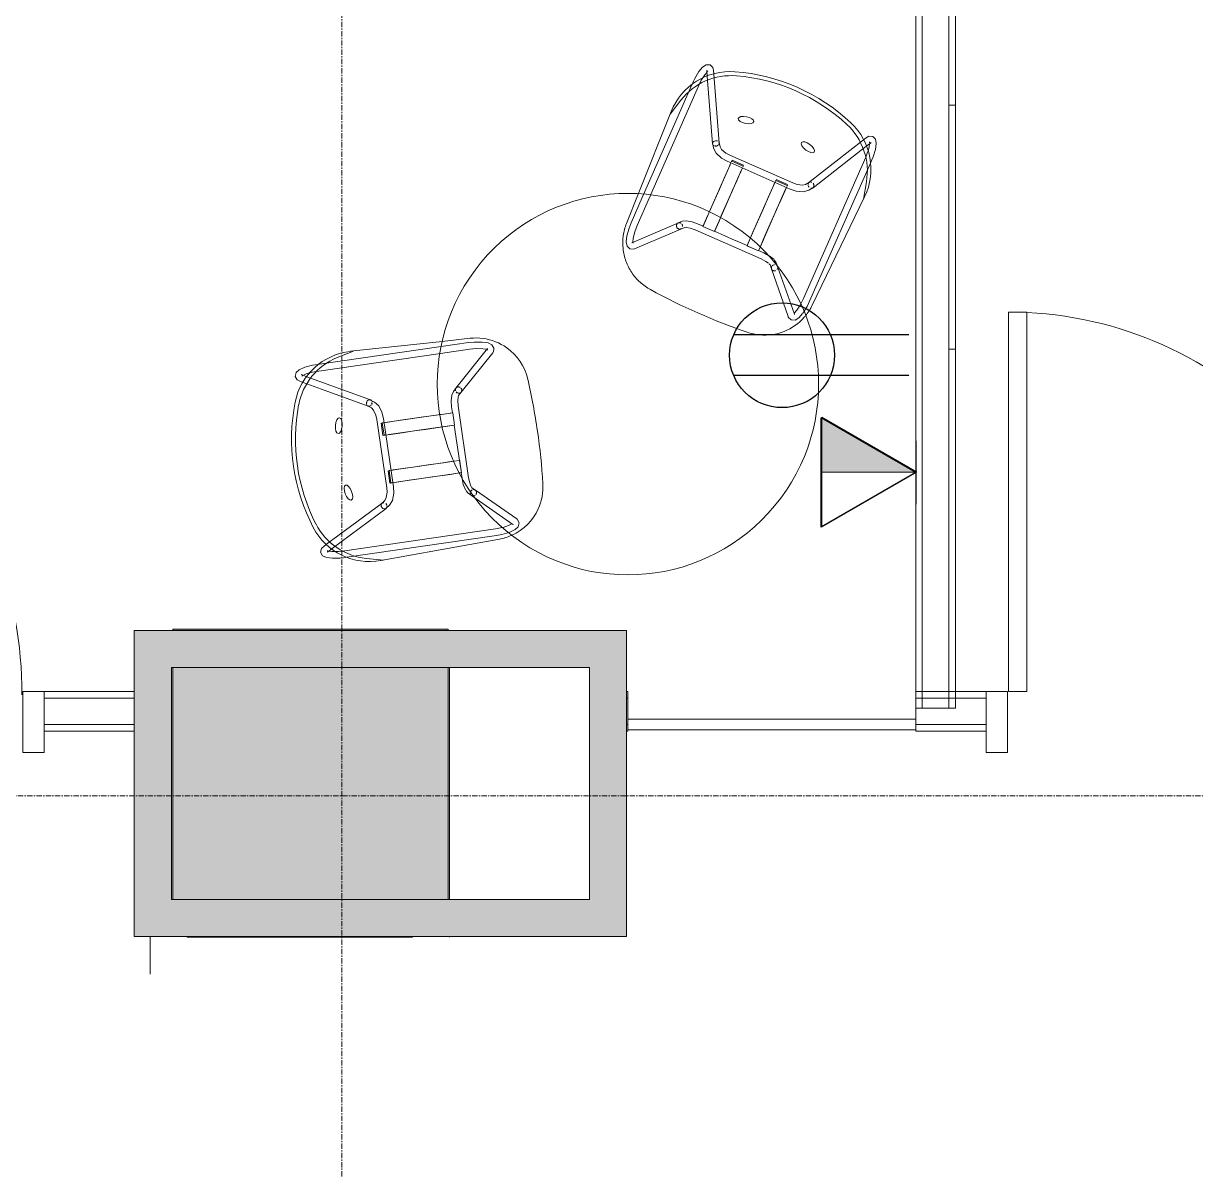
# Model space of a CAD drawing. Header units: inches. Extents: x 29752 to 31446, y 4278 to 5722.
# Drawn here: x 30886.3 to 30996.9, y 5398.4 to 5506.6 of the extents above; entities that cross this region are included whole.
import ezdxf

# ---------------------------------------------------------------- set-up
doc = ezdxf.new("R2010")
doc.units = ezdxf.units.IN
doc.header["$MEASUREMENT"] = 0
doc.linetypes.add('Grid Line 1_2_', pattern=[0.875, 0.5, -0.125, 0.125, -0.125])
for name, color, linetype, lineweight in [('1900 Duke Street_2nd Flr_LINKED_dwg', 8, 'Continuous', 9), ('A-ANNO-NOTE', 131, 'Continuous', 30), ('A-DOOR', 31, 'Continuous', 13), ('A-DOOR-FRAM', 31, 'Continuous', 20), ('A-GLAZ-CURT', 52, 'Continuous', 9), ('A-WALL', 113, 'Continuous', 13), ('A-WALL-PATT', 111, 'Continuous', 13), ('AE-WALLS-TENANT', 7, 'Continuous', 9), ('I-FURN', 30, 'Continuous', 9), ('I-WALL', 2, 'Continuous', 13), ('S-GRID', 1, 'Continuous', 9)]:
    doc.layers.add(name, color=color, linetype=linetype, lineweight=lineweight)
pattern_1 = [(0, (0, 0), (30.72, 7.68), [1.267, -21.773, 1.267, -21.773, -122.88]), (0, (0, 0), (30.72, 7.68), [-46.08, 1.267, -44.813, 1.267, -21.773, -53.76]), (0, (0, 0), (30.72, 7.68), [-115.2, 1.267, -14.093, 1.267, -37.133]), (120, (11.52, 3.84), (-22.0110751, 22.7643004), [1.267, -21.773, 1.267, -21.773, -122.88]), (120, (11.52, 3.84), (-22.0110751, 22.7643004), [-46.08, 1.267, -44.813, 1.267, -21.773, -53.76]), (120, (11.52, 3.84), (-22.0110751, 22.7643004), [-115.2, 1.267, -14.093, 1.267, -37.133]), (240, (15.36, 19.2), (-8.7089249, -30.4443004), [1.267, -21.773, 1.267, -21.773, -122.88]), (240, (15.36, 19.2), (-8.7089249, -30.4443004), [-46.08, 1.267, -44.813, 1.267, -21.773, -53.76]), (240, (15.36, 19.2), (-8.7089249, -30.4443004), [-115.2, 1.267, -14.093, 1.267, -37.133])]

# ---------------------------------------------------------------- blocks, each defined once
blk = doc.blocks.new('1900 Duke Street_2nd Flr_LINKED_dwg-5565117-FIRST FLOOR POWER _ SIGNAL')
at = {"layer": 'AE-WALLS-TENANT'}
for p, q in [((1827.96, 1045.12), (1827.96, 1067)), ((1799.71, 1041.62), (1799.71, 1038.06)), ((1827.96, 1041.56), (1827.96, 1041.62))]:
    blk.add_line(p, q, dxfattribs=at)
at = {"layer": 'AE-WALLS-TENANT', "flags": 128}
blk.add_lwpolyline([(1803.21, 1041.62), (1803.21, 1041.56), (1824.46, 1041.56), (1824.46, 1041.62)], dxfattribs=at)
blk = doc.blocks.new('Single Flush - OTJ_SOLIDFLUSH_ALUM-5854609-FIRST FLOOR POWER _ SIGNAL')
at = {"layer": 'A-DOOR', "lineweight": 20}
for p, q in [((16.15625, -1.875), (17.90625, -1.875)), ((16.15625, -37.6875), (16.15625, -1.875)), ((17.90625, -1.875), (17.90625, -37.6875)), ((17.90625, -37.6875), (16.15625, -37.6875))]:
    blk.add_line(p, q, dxfattribs=at)
at = {"layer": 'A-DOOR', "lineweight": 9}
blk.add_arc((17.90625, -1.875), 35.8125, 179.5, 270, dxfattribs=at)
at = {"layer": 'A-DOOR-FRAM'}
for p, q in [((-20, 3.875), (-20, -1.875)), ((-20, 3.875), (-18, 3.875)), ((-18, 3.875), (-18, -1.875)), ((18.000004, 3.875), (18.000004, -1.875)), ((18.000004, 3.875), (20.000004, 3.875)), ((20.000004, 3.875), (20.000004, -1.875)), ((-20, -1.875), (-18, -1.875)), ((18.000004, -1.875), (20.000004, -1.875))]:
    blk.add_line(p, q, dxfattribs=at)
blk = doc.blocks.new('MEZ-Round_Top-Davis_Furniture-2 - 36x36x29-R-5845483-FIRST FLOOR POWER _ SIGNAL')
at = {"layer": 'I-FURN'}
for start, end in [(90, 270), (270, 90)]:
    blk.add_arc((0, 0), 18, start, end, dxfattribs=at)
blk = doc.blocks.new('HighTower_Eyes_Guest1 - HighTower_Eyes_Guest-V9-FIRST FLOOR POWER _ SIGNAL')
at = {"layer": 'I-FURN'}
for p, q in [((-4.67, 5.67), (-7.92, 9.15)), ((7.92, 9.15), (4.67, 5.67)), ((-9.1, 8.15), (-9.18, 7.55)), ((-9.07, 8.31), (-9.1, 8.15)), ((-8.9, 8.85), (-9.06, 8.35)), ((-8.38, 8.73), (-8.38, 8.72)), ((-8.38, 8.72), (-5.18, 5.3)), ((5.12, 5.24), (8.38, 8.72)), ((8.25, 8.72), (8.28, 8.68)), ((8.32, 8.62), (8.44, 8.27)), ((8.38, 8.73), (8.38, 8.72)), ((8.9, 8.85), (9.07, 8.31)), ((-9.98, -4.11), (-9.58, 7.25)), ((-9.18, 7.55), (-9.2, 7.02)), ((-9.2, 7.02), (-9.2, -7.23)), ((-8.55, 7.58), (-8.57, 7.02)), ((-8.57, -7.57), (-8.57, 7.02)), ((8.57, 7.02), (8.57, 4.13)), ((9.2, 4.43), (9.2, 7.02)), ((9.58, 7.25), (9.68, 4.29)), ((-4.4, 5.38), (-4.67, 5.67)), ((4.67, 5.67), (4.4, 5.38)), ((-5.18, 5.3), (-5.12, 5.24)), ((-5.13, 5.25), (-4.85, 4.95)), ((-4.85, 4.95), (-4.57, 4.77)), ((-4.4, 5.38), (-4.28, 5.32)), ((-4.2, 5.3), (-3.91, 5.24)), ((-3.91, 5.24), (-3.42, 5.2)), ((-3.84, 4.61), (-3.73, 4.6)), ((-3.7, 4.6), (-3.42, 4.58)), ((3.42, 5.2), (-3.42, 5.2)), ((-3.42, 4.58), (-2.86, 4.58)), ((-1.68, 4.61), (-2.86, 4.61)), ((-2.86, 4.61), (-2.86, 4.59)), ((-2.86, 4.6), (-1.68, 4.6)), ((-2.86, 4.58), (-2.86, 4.6)), ((-2.86, 4.23), (-2.86, 4.6)), ((-2.86, 4.59), (-2.86, 4.58)), ((-2.86, 4.58), (-2.86, 4.23)), ((-1.68, 4.59), (-1.68, 4.61)), ((-1.68, 4.6), (-1.68, 4.58)), ((-1.68, 4.6), (-1.68, 3.86)), ((-1.68, 4.58), (-1.68, 4.59)), ((-1.68, 4.58), (-0.48, 4.58)), ((-1.68, 3.86), (-1.68, 4.58)), ((-0.46, 4.58), (1.68, 4.58)), ((1.68, 4.59), (1.68, 4.61)), ((1.68, 4.61), (2.86, 4.61)), ((1.68, 3.53), (1.68, 4.6)), ((1.68, 4.6), (1.68, 4.58)), ((2.86, 4.6), (1.68, 4.6)), ((1.68, 4.58), (1.68, 4.59)), ((1.68, 4.58), (1.68, 3.21)), ((2.86, 4.61), (2.86, 4.59)), ((2.86, 4.58), (2.86, 4.6)), ((2.86, 4.6), (2.86, 3.53)), ((2.86, 4.59), (2.86, 4.58)), ((2.86, 4.58), (3.42, 4.58)), ((2.86, 3.23), (2.86, 4.58)), ((2.86, 4.58), (2.86, 4.58)), ((2.86, 4.58), (2.86, 4.58)), ((3.91, 5.24), (3.42, 5.2)), ((4.24, 5.31), (3.91, 5.24)), ((4.4, 5.38), (4.28, 5.32)), ((4.85, 4.95), (4.52, 4.75)), ((4.85, 4.95), (5.13, 5.25)), ((-2.86, 3.53), (-2.86, 4.23)), ((-2.86, 4.23), (-2.86, 3.07)), ((-2.86, 3.21), (-2.86, 3.53)), ((-1.68, 3.07), (-1.68, 3.86)), ((-1.68, 3.86), (-1.68, 3.53)), ((-1.68, 3.53), (-1.68, 3.37)), ((-1.68, 3.37), (-1.68, 3.21)), ((1.68, 3.37), (1.68, 3.53)), ((1.68, 3.21), (1.68, 3.37)), ((2.86, 3.53), (2.86, 3.23)), ((8.57, 4.1), (8.57, 3.89)), ((8.57, 3.89), (8.57, -7.57)), ((9.2, 4.12), (9.2, 4.41)), ((9.2, -7.19), (9.2, 4.12)), ((9.68, 4.29), (9.98, -4.11)), ((-2.86, -1.43), (-2.86, 3.21)), ((-2.86, 3.07), (-2.86, 1.82)), ((-1.68, 3.21), (-1.68, -1.43)), ((-1.68, 1.82), (-1.68, 3.07)), ((1.68, -1.43), (1.68, 3.2)), ((1.68, 3.2), (1.68, 3.07)), ((1.68, 3.07), (1.68, 2.45)), ((1.68, 2.45), (1.68, 1.82)), ((2.86, 3.13), (2.86, 3.21)), ((2.86, 3.21), (2.86, 3.13)), ((2.86, 3.07), (2.86, 3.13)), ((2.86, 3.13), (2.86, -1.43)), ((2.86, 2.45), (2.86, 3.07)), ((2.86, 1.82), (2.86, 2.45)), ((-2.86, 1.82), (-2.86, 0.75)), ((-1.68, 0.75), (-1.68, 1.82)), ((1.68, 1.82), (1.68, 0.75)), ((2.86, 0.75), (2.86, 1.82)), ((-2.86, 0.75), (-2.86, 0.18)), ((-2.86, 0.18), (-2.86, -0.38)), ((-1.68, -0.38), (-1.68, 0.75)), ((1.68, 0.75), (1.68, 0.18)), ((1.68, 0.18), (1.68, -0.38)), ((2.86, -0.38), (2.86, 0.75)), ((-2.86, -0.38), (-2.86, -1.94)), ((-1.68, -1.43), (-1.68, -0.38)), ((1.68, -0.38), (1.68, -1.43)), ((2.86, -1.43), (2.86, -0.38)), ((-4.51, -2.22), (-3.86, -2)), ((-3.86, -2), (-3.25, -1.94)), ((3.25, -1.94), (-3.25, -1.94)), ((-2.86, -1.76), (-2.86, -1.43)), ((-2.86, -1.96), (-2.86, -1.76)), ((-2.86, -2.04), (-2.86, -2.1)), ((-2.86, -2.1), (-2.86, -2.04)), ((-2.86, -2.17), (-2.86, -2.1)), ((-2.86, -2.12), (-2.86, -2.17)), ((-1.68, -2.12), (-2.86, -2.12)), ((-1.68, -1.43), (-1.68, -1.76)), ((-1.68, -1.95), (-1.68, -1.45)), ((-1.68, -1.76), (-1.68, -1.96)), ((-1.68, -2.04), (-1.68, -2.09)), ((-1.68, -2.09), (-1.68, -2.04)), ((-1.68, -2.1), (-1.68, -2.16)), ((1.68, -1.55), (1.68, -1.43)), ((1.68, -1.45), (1.68, -1.96)), ((1.68, -1.66), (1.68, -1.55)), ((1.68, -1.76), (1.68, -1.66)), ((1.68, -1.96), (1.68, -1.76)), ((1.68, -2.05), (1.68, -2.1)), ((1.68, -2.1), (1.68, -2.05)), ((1.68, -2.12), (1.68, -2.18)), ((1.68, -2.18), (1.68, -2.12)), ((2.86, -2.12), (1.68, -2.12)), ((2.86, -1.43), (2.86, -1.76)), ((2.86, -1.96), (2.86, -1.45)), ((2.86, -1.76), (2.86, -1.96)), ((2.86, -2.04), (2.86, -2.1)), ((2.86, -2.1), (2.86, -2.04)), ((2.86, -2.11), (2.86, -2.18)), ((2.86, -2.18), (2.86, -2.12)), ((3.86, -2), (3.25, -1.94)), ((4.51, -2.22), (3.86, -2)), ((-5.18, -2.92), (-8.18, -8.49)), ((-7.71, -8.96), (-4.63, -3.21)), ((-4.92, -2.56), (-5.16, -2.9)), ((-4.92, -2.56), (-4.51, -2.22)), ((-4.65, -3.26), (-4.41, -2.93)), ((-4.41, -2.93), (-4.17, -2.75)), ((-4.17, -2.75), (-3.68, -2.6)), ((-3.68, -2.6), (-3.25, -2.57)), ((-3.25, -2.57), (3.25, -2.57)), ((-1.68, -2.22), (-2.86, -2.22)), ((2.86, -2.22), (1.68, -2.22)), ((4.41, -2.93), (4.65, -3.26)), ((4.92, -2.56), (4.51, -2.22)), ((4.62, -3.2), (7.71, -8.96)), ((5.16, -2.9), (4.92, -2.56)), ((8.2, -8.54), (5.17, -2.9)), ((-9.97, -3.84), (-9.57, -5.45)), ((9.97, -3.84), (9.57, -5.45)), ((-9.2, -7.23), (-9.2, -7.57)), ((-8.56, -7.96), (-8.57, -7.57)), ((9.2, -7.57), (9.2, -7.23)), ((-8.53, -8.22), (-8.56, -7.96)), ((-8.2, -8.54), (-8.43, -8.96)), ((8.43, -8.96), (8.2, -8.54)), ((-8.47, -9.03), (-8.43, -8.96)), ((-8.33, -8.99), (-8.36, -8.94)), ((-8.3, -9.03), (-8.33, -8.99)), ((-7.88, -9.26), (-7.71, -8.96)), ((7.71, -8.96), (7.88, -9.26)), ((8.33, -8.99), (8.36, -8.94)), ((8.47, -9.03), (8.43, -8.96))]:
    blk.add_line(p, q, dxfattribs=at)
at = {"layer": 'I-FURN', "flags": 128}
for points in [[(-8.32, 9.33), (-8.67, 9.19), (-8.9, 8.85)], [(-8.31, 9.33), (-7.96, 9.19), (-7.92, 9.15)], [(8.31, 9.33), (7.96, 9.19), (7.92, 9.15)], [(8.32, 9.33), (8.67, 9.19), (8.9, 8.85)], [(-8.32, 8.62), (-8.44, 8.27), (-8.54, 7.66), (-8.55, 7.58)], [(8.44, 8.27), (8.54, 7.66), (8.57, 7.02)], [(9.07, 8.31), (9.18, 7.55), (9.2, 7.02)], [(-4.52, 4.75), (-3.98, 4.62), (-3.84, 4.61)], [(4.52, 4.75), (3.98, 4.62), (3.42, 4.58)], [(4.41, -2.93), (4.17, -2.75), (3.68, -2.6), (3.25, -2.57)], [(-8.39, -9.63), (-8.73, -9.49), (-8.95, -9.15), (-9.11, -8.61), (-9.19, -7.87), (-9.2, -7.57)], [(8.39, -9.63), (8.73, -9.49), (8.95, -9.15), (9.11, -8.61), (9.19, -7.87), (9.2, -7.57)], [(8.53, -8.22), (8.56, -7.96), (8.57, -7.57)], [(-8.38, -8.88), (-8.48, -8.56), (-8.53, -8.22)], [(8.38, -8.88), (8.48, -8.56), (8.53, -8.22)], [(-8.39, -9.63), (-8.05, -9.49), (-7.88, -9.26)], [(8.39, -9.63), (8.05, -9.49), (7.88, -9.26)]]:
    blk.add_lwpolyline(points, dxfattribs=at)
at = {"layer": 'I-FURN'}
for centre, radius, start, end in [((0, -48.87), 61.14, 85.3163, 94.6837), ((-4.58, 7.08), 5, 108.5697, 162.2667), ((-4.58, 7.08), 5, 94.6837, 108.5697), ((4.58, 7.08), 5, 71.4303, 85.3163), ((4.58, 7.08), 5, 57.5442, 71.4303), ((4.58, 7.08), 5, 43.6582, 57.5442), ((4.58, 7.08), 5, 29.7721, 43.6582), ((4.58, 7.08), 5, 15.8861, 29.7721), ((-4.58, 7.08), 5, 164.1139, 178), ((-4.58, 7.08), 5, 162.6716, 164.0353), ((4.58, 7.08), 5, 2, 15.8861), ((-3.98, -4.32), 6, 178, 250.5275), ((3.98, -4.32), 6, 289.4725, 2), ((-3.75, -4), 6, 194, 251.1082), ((3.75, -4), 6, 288.8918, 346), ((0, 6.94), 17.57, 251.1082, 288.8918), ((0, 6.94), 17.94, 250.5275, 289.4725), ((0, 6.94), 17.94, 250.5275, 289.4725)]:
    blk.add_arc(centre, radius, start, end, dxfattribs=at)
for centre, major_axis, ratio, start_param, end_param in [((-4.9, 5.46), (0.227, 0.214), 0.915808, 1.155371, 1.562638), ((-4.9, 5.45), (0.228, 0.213), 0.916448, 1.386162, 1.561074), ((-4.9, 5.45), (0.228, 0.213), 0.916448, 1.147282, 1.299274), ((-4.9, 5.46), (0.227, 0.214), 0.915808, 0.596313, 1.035719), ((-4.9, 5.45), (0.228, 0.213), 0.916448, 0.85768, 1.037475), ((-4.9, 5.45), (0.228, 0.213), 0.916448, 0.590929, 0.775676), ((-4.9, 5.45), (0.228, 0.213), 0.916448, 0, 0.252077), ((-4.9, 5.46), (0.227, 0.214), 0.915808, 0, 0.072714), ((-4.9, 5.46), (0.227, 0.214), 0.915808, 6.0941, 6.283185), ((-4.9, 5.45), (0.228, 0.213), 0.916448, 6.273463, 6.283185), ((-4.9, 5.45), (0.228, 0.213), 0.916448, 6.011663, 6.273463), ((-4.9, 5.45), (0.228, 0.213), 0.916448, 5.766308, 5.982538), ((4.9, 5.45), (-0.228, 0.213), 0.916448, 0, 0.271522), ((4.9, 5.46), (-0.227, 0.214), 0.915808, 6.210471, 6.472271), ((4.9, 5.45), (-0.228, 0.213), 0.916448, 6.031109, 6.283185), ((4.9, 5.45), (-0.228, 0.213), 0.916448, 5.769309, 5.979921), ((4.9, 5.46), (-0.227, 0.214), 0.915808, 5.775508, 5.948672), ((4.9, 5.45), (-0.228, 0.213), 0.916448, 5.50751, 5.70291), ((4.9, 5.46), (-0.227, 0.214), 0.915808, 5.511438, 5.686873), ((4.9, 5.45), (-0.228, 0.213), 0.916448, 5.24571, 5.434476), ((4.9, 5.46), (-0.227, 0.214), 0.915808, 4.901474, 5.163274), ((4.9, 5.45), (-0.228, 0.213), 0.916448, 4.722112, 4.904368), ((4.9, 5.46), (-0.227, 0.214), 0.915808, 4.720924, 4.901474), ((4.9, 5.46), (-0.227, 0.214), 0.915808, 4.456985, 4.639675), ((4.9, 5.45), (-0.228, 0.213), 0.916448, 4.460312, 4.640541), ((4.9, 5.46), (-0.227, 0.214), 0.915808, 4.192335, 4.377876), ((4.9, 5.45), (-0.228, 0.213), 0.916448, 4.198513, 4.377029), ((-4.9, 5.46), (0.227, 0.214), 0.915808, 2.167109, 2.356945), ((-4.9, 5.46), (0.227, 0.214), 0.915808, 2.428908, 2.63401), ((-4.9, 5.45), (0.228, 0.213), 0.916448, 2.43874, 2.608271), ((-4.9, 5.46), (0.227, 0.214), 0.915808, 2.690708, 2.897234), ((-4.9, 5.45), (0.228, 0.213), 0.916448, 2.697325, 2.870071), ((-4.9, 5.46), (0.227, 0.214), 0.915808, 2.963189, 3.141593), ((-4.9, 5.45), (0.228, 0.213), 0.916448, 2.947164, 3.13187), ((-4.9, 5.46), (0.227, 0.214), 0.915808, 3.141593, 3.214307), ((-4.9, 5.45), (0.228, 0.213), 0.916448, 3.13187, 3.141593), ((-4.9, 5.45), (0.228, 0.213), 0.916448, 3.141593, 3.33919), ((-4.9, 5.46), (0.227, 0.214), 0.915808, 3.289597, 3.476106), ((-4.9, 5.45), (0.228, 0.213), 0.916448, 3.684418, 3.861128), ((-4.9, 5.45), (0.228, 0.213), 0.916448, 4.471424, 4.913765), ((-4.9, 5.45), (0.228, 0.213), 0.916448, 4.964466, 5.226265), ((-4.9, 5.46), (0.227, 0.214), 0.915808, 5.046902, 5.278321), ((-4.9, 5.45), (0.228, 0.213), 0.916448, 5.524019, 5.708881), ((4.9, 5.45), (-0.228, 0.213), 0.916448, 1.05692, 1.808476), ((4.9, 5.46), (-0.227, 0.214), 0.915808, 1.236283, 1.433525), ((4.9, 5.46), (-0.227, 0.214), 0.915808, 1.498082, 1.759882), ((4.9, 5.45), (-0.228, 0.213), 0.916448, 2.177595, 2.364128), ((4.9, 5.45), (-0.228, 0.213), 0.916448, 2.440623, 2.627717), ((4.9, 5.46), (-0.227, 0.214), 0.915808, 2.54528, 2.707622), ((4.9, 5.46), (-0.227, 0.214), 0.915808, 2.816059, 2.993589), ((4.9, 5.45), (-0.228, 0.213), 0.916448, 2.944098, 3.141593), ((4.9, 5.46), (-0.227, 0.214), 0.915808, 3.068879, 3.141593), ((4.9, 5.45), (-0.228, 0.213), 0.916448, 3.141593, 3.151315), ((4.9, 5.45), (-0.228, 0.213), 0.916448, 3.151315, 3.413115), ((4.9, 5.46), (-0.227, 0.214), 0.915808, 3.141593, 3.330678), ((4.9, 5.46), (-0.227, 0.214), 0.915808, 3.926452, 4.116076), ((4.9, 5.45), (-0.228, 0.213), 0.916448, 3.936713, 4.120187), ((4.9, 5.46), (-0.227, 0.214), 0.915808, 3.654412, 3.854277), ((4.9, 5.45), (-0.228, 0.213), 0.916448, 3.674914, 3.857016), ((-4.9, -3.07), (-0.275, 0.148), 0.846149, 0.042157, 0.565756), ((-4.91, -3.08), (-0.255, 0.181), 0.826969, 0.26926, 0.531059), ((-4.91, -3.08), (-0.255, 0.181), 0.826969, 0.531059, 0.792858), ((-4.9, -3.07), (-0.275, 0.148), 0.846149, 0.565756, 0.827555), ((-4.9, -3.07), (-0.275, 0.148), 0.846149, 6.063543, 6.283185), ((-4.9, -3.07), (-0.275, 0.148), 0.846149, 0, 0.042157), ((-4.9, -3.07), (-0.275, 0.148), 0.846149, 0.827555, 1.089355), ((-4.91, -3.08), (-0.255, 0.181), 0.826969, 6.096142, 6.290646), ((-4.9, -3.07), (-0.275, 0.148), 0.846149, 5.878386, 6.063543), ((-4.9, -3.07), (-0.275, 0.148), 0.846149, 1.089355, 1.351154), ((-4.9, -3.07), (-0.275, 0.148), 0.846149, 1.351154, 1.612953), ((-4.91, -3.08), (-0.255, 0.181), 0.826969, 5.525085, 5.754636), ((-4.91, -3.08), (-0.255, 0.181), 0.826969, 4.719849, 4.91726), ((-4.9, -3.07), (-0.275, 0.148), 0.846149, 4.492747, 4.754546), ((-4.9, -3.07), (-0.275, 0.148), 0.846149, 2.398351, 2.590906), ((-4.9, -3.07), (-0.275, 0.148), 0.846149, 2.660151, 2.896492), ((-4.9, -3.07), (-0.275, 0.148), 0.846149, 4.076075, 4.230947), ((-4.9, -3.07), (-0.275, 0.148), 0.846149, 2.92195, 3.141593), ((-4.91, -3.08), (-0.255, 0.181), 0.826969, 3.149053, 3.382773), ((-4.91, -3.08), (-0.255, 0.181), 0.826969, 3.141593, 3.149053), ((-4.9, -3.07), (-0.275, 0.148), 0.846149, 3.141593, 3.18375), ((-4.91, -3.08), (-0.255, 0.181), 0.826969, 3.737682, 3.917238), ((4.9, -3.05), (0.275, 0.148), 0.846149, 2.575837, 2.796189), ((4.9, -3.05), (0.275, 0.148), 0.846149, 2.92445, 3.099436), ((4.9, -3.05), (0.275, 0.148), 0.846149, 2.052238, 2.314038), ((4.9, -3.05), (0.275, 0.148), 0.846149, 3.099436, 3.141593), ((4.9, -3.05), (0.275, 0.148), 0.846149, 3.141593, 3.361235), ((4.91, -3.08), (0.255, 0.181), 0.826969, 2.900413, 3.134132), ((4.91, -3.08), (0.255, 0.181), 0.826969, 3.134132, 3.141593), ((4.91, -3.08), (0.255, 0.181), 0.826969, 1.825135, 1.996712), ((4.9, -3.05), (0.275, 0.148), 0.846149, 3.426403, 3.623034), ((4.9, -3.05), (0.275, 0.148), 0.846149, 1.287619, 1.78679), ((4.91, -3.08), (0.255, 0.181), 0.826969, 1.301537, 1.534958), ((4.9, -3.05), (0.275, 0.148), 0.846149, 4.146633, 5.45563), ((4.91, -3.08), (0.255, 0.181), 0.826969, 1.039737, 1.201154), ((4.9, -3.05), (0.275, 0.148), 0.846149, 0.743241, 0.922887), ((4.9, -3.05), (0.275, 0.148), 0.846149, 5.979229, 6.717117), ((4.91, -3.08), (0.255, 0.181), 0.826969, 0, 0.254339), ((4.91, -3.08), (0.255, 0.181), 0.826969, 6.275725, 6.283185), ((4.9, -3.05), (0.275, 0.148), 0.846149, 5.45563, 5.71743), ((4.91, -3.08), (0.255, 0.181), 0.826969, 5.752126, 5.944891), ((4.9, -3.05), (0.275, 0.148), 0.846149, 5.71743, 5.979229), ((-4.9, -3.07), (-0.275, 0.148), 0.846149, 2.136552, 2.307557)]:
    blk.add_ellipse(centre, major_axis=major_axis, ratio=ratio, start_param=start_param, end_param=end_param, dxfattribs=at)
for centre, major_axis in [((-3.19, -6.22), (-0.731, 0.169)), ((3.19, -6.22), (0.731, 0.169))]:
    blk.add_ellipse(centre, major_axis=major_axis, ratio=0.429347, dxfattribs=at)
blk = doc.blocks.new('HighTower_Eyes_Guest1 - HighTower_Eyes_Guest-V10-FIRST FLOOR POWER _ SIGNAL')
at = {"layer": 'I-FURN'}
for p, q in [((-8.47, 9.03), (-8.43, 8.96)), ((-8.43, 8.96), (-8.2, 8.54)), ((-8.33, 8.99), (-8.36, 8.94)), ((-7.71, 8.96), (-7.88, 9.26)), ((-4.63, 3.21), (-7.71, 8.96)), ((7.71, 8.96), (6.85, 7.34)), ((7.88, 9.26), (7.71, 8.96)), ((8.2, 8.54), (8.43, 8.96)), ((8.33, 8.99), (8.36, 8.94)), ((8.47, 9.03), (8.43, 8.96)), ((-8.56, 7.96), (-8.57, 7.57)), ((-8.53, 8.22), (-8.56, 7.96)), ((-8.18, 8.49), (-5.18, 2.92)), ((5.17, 2.9), (8.2, 8.54)), ((-9.2, 7.57), (-9.2, 7.23)), ((-9.2, 7.23), (-9.2, -7.02)), ((-8.57, -7.02), (-8.57, 7.57)), ((6.84, 7.33), (4.62, 3.2)), ((8.57, 7.57), (8.57, -4.25)), ((9.2, 7.23), (9.2, 7.57)), ((9.2, -4.43), (9.2, 7.19)), ((-9.97, 3.84), (-9.57, 5.45)), ((9.97, 3.84), (9.57, 5.45)), ((-9.98, 4.11), (-9.58, -7.25)), ((9.67, -4.57), (9.98, 4.11)), ((-5.16, 2.9), (-4.92, 2.56)), ((-4.41, 2.93), (-4.65, 3.26)), ((-4.41, 2.93), (-4.17, 2.75)), ((3.25, 2.57), (-3.25, 2.57)), ((-2.86, 2.22), (-1.68, 2.22)), ((1.68, 2.22), (2.86, 2.22)), ((3.68, 2.6), (3.25, 2.57)), ((4.65, 3.26), (4.41, 2.93)), ((4.92, 2.56), (5.16, 2.9)), ((-3.25, 1.94), (3.25, 1.94)), ((-2.86, 2.1), (-2.86, 2.17)), ((-2.86, 2.17), (-2.86, 2.12)), ((-2.86, 2.12), (-1.68, 2.12)), ((-2.86, 2.04), (-2.86, 2.1)), ((-2.86, 2.1), (-2.86, 2.04)), ((-2.86, 1.76), (-2.86, 2.04)), ((-2.86, 2.03), (-2.86, 1.99)), ((-2.86, 1.95), (-2.86, 0.38)), ((-2.86, 1.43), (-2.86, 1.76)), ((-2.86, -3.21), (-2.86, 1.43)), ((-1.68, 2.16), (-1.68, 2.1)), ((-1.68, 2.04), (-1.68, 2.09)), ((-1.68, 2.09), (-1.68, 2.04)), ((-1.68, 1.99), (-1.68, 1.76)), ((-1.68, 0.38), (-1.68, 1.95)), ((-1.68, 1.76), (-1.68, 1.43)), ((-1.68, 1.43), (-1.68, -3.21)), ((1.68, 2.12), (1.68, 2.18)), ((1.68, 2.18), (1.68, 2.12)), ((1.68, 2.12), (2.86, 2.12)), ((1.68, 2.05), (1.68, 2.1)), ((1.68, 2.1), (1.68, 2.05)), ((1.68, 1.76), (1.68, 2.04)), ((1.68, 1.95), (1.68, 1.55)), ((1.68, 1.66), (1.68, 1.76)), ((1.68, 1.55), (1.68, 1.66)), ((1.68, 1.43), (1.68, 1.55)), ((1.68, 1.51), (1.68, 0.38)), ((1.68, -3.21), (1.68, 1.43)), ((2.86, 2.12), (2.86, 2.18)), ((2.86, 2.18), (2.86, 2.11)), ((2.86, 2.04), (2.86, 2.1)), ((2.86, 2.1), (2.86, 2.04)), ((2.86, 1.99), (2.86, 2.04)), ((2.86, 2.04), (2.86, 1.99)), ((2.86, 0.38), (2.86, 1.96)), ((2.86, 1.96), (2.86, 1.76)), ((2.86, 1.76), (2.86, 1.66)), ((2.86, 1.66), (2.86, 1.55)), ((2.86, 1.55), (2.86, 1.43)), ((2.86, 1.43), (2.86, -3.21)), ((-2.86, 0.38), (-2.86, -0.75)), ((-1.68, -0.18), (-1.68, 0.38)), ((1.68, 0.38), (1.68, -0.75)), ((2.86, -0.75), (2.86, 0.38)), ((-2.86, -0.75), (-2.86, -1.82)), ((-1.68, -0.75), (-1.68, -0.18)), ((-1.68, -1.82), (-1.68, -0.75)), ((1.68, -0.75), (1.68, -1.82)), ((2.86, -1.82), (2.86, -0.75)), ((-2.86, -1.82), (-2.86, -3.07)), ((-1.68, -3.07), (-1.68, -1.82)), ((1.68, -1.82), (1.68, -3.07)), ((2.86, -3.07), (2.86, -1.82)), ((-2.86, -3.07), (-2.86, -4.42)), ((-2.86, -3.37), (-2.86, -3.21)), ((-1.68, -4.04), (-1.68, -3.07)), ((-1.68, -3.21), (-1.68, -3.53)), ((1.68, -3.07), (1.68, -3.46)), ((1.68, -3.46), (1.68, -3.21)), ((2.86, -3.37), (2.86, -3.07)), ((2.86, -3.21), (2.86, -3.37)), ((-2.86, -3.53), (-2.86, -3.37)), ((-2.86, -4.42), (-2.86, -3.53)), ((-1.68, -3.53), (-1.68, -4.04)), ((-1.68, -4.06), (-1.68, -4.6)), ((-1.68, -4.58), (-1.68, -4.06)), ((1.68, -3.46), (1.68, -4.58)), ((1.68, -3.53), (1.68, -3.46)), ((1.68, -4.6), (1.68, -3.53)), ((2.86, -3.41), (2.86, -3.5)), ((2.86, -3.5), (2.86, -3.41)), ((2.86, -3.53), (2.86, -4.6)), ((2.86, -4.58), (2.86, -3.53)), ((8.57, -4.25), (8.57, -7.02)), ((-5.12, -5.24), (-5.49, -5.63)), ((-4.85, -4.95), (-5.13, -5.25)), ((-4.85, -4.95), (-4.57, -4.77)), ((-4.67, -5.67), (-4.4, -5.38)), ((-4.4, -5.38), (-4.28, -5.32)), ((-3.19, -4.58), (-3.42, -4.58)), ((-3.42, -5.2), (3.42, -5.2)), ((-2.86, -4.58), (-3.19, -4.58)), ((-2.86, -4.45), (-2.86, -4.58)), ((-2.86, -4.6), (-2.86, -4.45)), ((-2.86, -4.58), (-2.86, -4.59)), ((-2.86, -4.6), (-2.86, -4.58)), ((-2.86, -4.59), (-2.86, -4.61)), ((-1.68, -4.6), (-2.86, -4.6)), ((-2.86, -4.61), (-1.78, -4.61)), ((-1.75, -4.61), (-1.68, -4.61)), ((1.68, -4.58), (-1.68, -4.58)), ((-1.68, -4.58), (-1.68, -4.58)), ((-1.68, -4.59), (-1.68, -4.58)), ((-1.68, -4.58), (-1.68, -4.6)), ((-1.68, -4.61), (-1.68, -4.59)), ((-1.68, -4.61), (-1.68, -4.59)), ((1.68, -4.59), (1.68, -4.58)), ((1.68, -4.58), (1.68, -4.6)), ((1.68, -4.61), (1.68, -4.59)), ((1.68, -4.6), (2.86, -4.6)), ((2.86, -4.61), (1.68, -4.61)), ((3.42, -4.58), (2.86, -4.58)), ((2.86, -4.58), (2.86, -4.58)), ((2.86, -4.58), (2.86, -4.59)), ((2.86, -4.6), (2.86, -4.58)), ((2.86, -4.58), (2.86, -4.58)), ((2.86, -4.59), (2.86, -4.61)), ((4.4, -5.38), (4.28, -5.32)), ((4.4, -5.38), (4.67, -5.67)), ((5.13, -5.25), (4.85, -4.95)), ((8.38, -8.72), (5.12, -5.24)), ((9.2, -7.02), (9.2, -4.43)), ((9.58, -7.25), (9.67, -4.57)), ((-5.49, -5.63), (-8.38, -8.72)), ((-7.92, -9.15), (-4.67, -5.67)), ((4.67, -5.67), (7.92, -9.15)), ((-8.54, -7.66), (-8.57, -7.02)), ((-8.53, -7.75), (-8.54, -7.66)), ((-8.38, -8.73), (-8.38, -8.72)), ((8.25, -8.72), (8.28, -8.68)), ((8.38, -8.73), (8.38, -8.72))]:
    blk.add_line(p, q, dxfattribs=at)
at = {"layer": 'I-FURN', "flags": 128}
for points in [[(-8.39, 9.63), (-8.73, 9.49), (-8.95, 9.15), (-9.11, 8.61), (-9.19, 7.87), (-9.2, 7.57)], [(-8.38, 8.88), (-8.48, 8.56), (-8.53, 8.22)], [(-8.39, 9.63), (-8.05, 9.49), (-7.88, 9.26)], [(8.39, 9.63), (8.05, 9.49), (7.88, 9.26)], [(8.38, 8.88), (8.48, 8.56), (8.53, 8.22)], [(8.39, 9.63), (8.73, 9.49), (8.95, 9.15), (9.11, 8.61), (9.19, 7.87), (9.2, 7.57)], [(8.53, 8.22), (8.56, 7.96), (8.57, 7.57)], [(-4.92, 2.56), (-4.51, 2.22), (-3.86, 2), (-3.25, 1.94)], [(-4.17, 2.75), (-3.68, 2.6), (-3.25, 2.57)], [(4.92, 2.56), (4.51, 2.22), (3.86, 2), (3.25, 1.94)], [(4.41, 2.93), (4.17, 2.75), (3.68, 2.6)], [(-4.52, -4.75), (-3.98, -4.62), (-3.42, -4.58)], [(-4.24, -5.31), (-3.91, -5.24), (-3.42, -5.2)], [(4.85, -4.95), (4.52, -4.75), (3.98, -4.62), (3.42, -4.58)], [(4.24, -5.31), (3.91, -5.24), (3.42, -5.2)], [(-9.09, -8.22), (-9.18, -7.55), (-9.2, -7.02)], [(8.34, -8.55), (8.44, -8.27), (8.54, -7.66), (8.57, -7.02)], [(8.9, -8.85), (9.07, -8.31), (9.18, -7.55), (9.2, -7.02)], [(-8.32, -9.33), (-8.67, -9.19), (-8.9, -8.85), (-9.07, -8.31), (-9.09, -8.22)], [(-8.32, -8.62), (-8.44, -8.27), (-8.53, -7.75)], [(-8.32, -9.33), (-7.96, -9.19), (-7.92, -9.15)], [(8.31, -9.33), (7.96, -9.19), (7.92, -9.15)], [(8.32, -9.33), (8.67, -9.19), (8.9, -8.85)]]:
    blk.add_lwpolyline(points, dxfattribs=at)
at = {"layer": 'I-FURN'}
for centre, radius, start, end in [((-3.98, 4.32), 6, 109.4725, 182), ((0, -6.94), 17.94, 70.5275, 109.4725), ((0, -6.94), 17.94, 70.5275, 109.4725), ((0, -6.94), 17.57, 71.1082, 108.8918), ((3.98, 4.32), 6, 358, 70.5275), ((-3.75, 4), 6, 108.8918, 166), ((3.75, 4), 6, 14, 71.1082), ((-4.58, -7.08), 5, 182, 195.8861), ((4.58, -7.08), 5, 344.1139, 358), ((-4.58, -7.08), 5, 196.2093, 237.5442), ((4.58, -7.08), 5, 316.3418, 344.1139), ((4.58, -7.08), 5, 274.6837, 316.3418), ((-4.58, -7.08), 5, 237.5442, 265.3163), ((0, 48.87), 61.14, 265.3163, 270), ((0, 48.87), 61.14, 270, 274.6837)]:
    blk.add_arc(centre, radius, start, end, dxfattribs=at)
for centre, major_axis in [((-3.19, 6.22), (0.731, 0.169)), ((3.19, 6.22), (-0.731, 0.169))]:
    blk.add_ellipse(centre, major_axis=major_axis, ratio=0.429347, dxfattribs=at)
for centre, major_axis, ratio, start_param, end_param in [((-4.9, 3.07), (0.275, 0.148), 0.846149, 1.26684, 1.528639), ((-4.9, 3.07), (0.275, 0.148), 0.846149, 1.005041, 1.26684), ((-4.9, 3.07), (0.275, 0.148), 0.846149, 0.847322, 1.005041), ((-4.9, 3.07), (0.275, 0.148), 0.846149, 0.56645, 0.743241), ((4.9, 3.05), (-0.275, 0.148), 0.846149, 5.278145, 5.44603), ((4.9, 3.05), (-0.275, 0.148), 0.846149, 5.016345, 5.172895), ((-4.9, 3.07), (0.275, 0.148), 0.846149, 2.052238, 2.837636), ((-4.91, 3.08), (0.255, 0.181), 0.826969, 2.348734, 2.610534), ((-4.91, 3.08), (0.255, 0.181), 0.826969, 2.610534, 2.872333), ((-4.9, 3.07), (0.275, 0.148), 0.846149, 2.837636, 3.361235), ((-4.91, 3.08), (0.255, 0.181), 0.826969, 3.134132, 3.141593), ((-4.9, 3.07), (0.275, 0.148), 0.846149, 1.528639, 2.052238), ((-4.91, 3.08), (0.255, 0.181), 0.826969, 3.670142, 3.899693), ((-4.91, 3.08), (0.255, 0.181), 0.826969, 4.18133, 4.342747), ((-4.91, 3.08), (0.255, 0.181), 0.826969, 4.507518, 4.704929), ((-4.9, 3.07), (0.275, 0.148), 0.846149, 4.670232, 4.932031), ((-4.9, 3.07), (0.275, 0.148), 0.846149, 0.245101, 0.481442), ((-4.9, 3.07), (0.275, 0.148), 0.846149, 6.241028, 6.502828), ((-4.91, 3.08), (0.255, 0.181), 0.826969, 6.042005, 6.283185), ((-4.91, 3.08), (0.255, 0.181), 0.826969, 5.50754, 5.687096), ((4.9, 3.05), (-0.275, 0.148), 0.846149, 0.345403, 0.565756), ((4.9, 3.05), (-0.275, 0.148), 0.846149, 6.063543, 6.500328), ((4.91, 3.08), (-0.255, 0.181), 0.826969, 0, 0.24118), ((4.9, 3.05), (-0.275, 0.148), 0.846149, 0.827555, 1.089355), ((4.9, 3.05), (-0.275, 0.148), 0.846149, 1.354803, 1.612953), ((4.91, 3.08), (-0.255, 0.181), 0.826969, 1.606635, 1.840056), ((4.9, 3.05), (-0.275, 0.148), 0.846149, 1.612953, 1.853974), ((4.91, 3.08), (-0.255, 0.181), 0.826969, 1.940439, 2.101855), ((4.9, 3.05), (-0.275, 0.148), 0.846149, 4.754546, 5.016345), ((4.9, 3.05), (-0.275, 0.148), 0.846149, 2.218705, 2.398351), ((4.9, 3.05), (-0.275, 0.148), 0.846149, 3.18375, 4.754546), ((4.91, 3.08), (-0.255, 0.181), 0.826969, 2.887254, 3.141593), ((4.9, 3.05), (-0.275, 0.148), 0.846149, 2.92195, 3.141593), ((4.91, 3.08), (-0.255, 0.181), 0.826969, 3.141593, 3.149053), ((4.9, 3.05), (-0.275, 0.148), 0.846149, 3.141593, 3.18375), ((4.91, 3.08), (-0.255, 0.181), 0.826969, 3.769872, 3.934451), ((4.91, 3.08), (-0.255, 0.181), 0.826969, 3.479073, 3.672652), ((-4.9, -5.46), (-0.227, 0.214), 0.915808, 0.508815, 0.712684), ((-4.9, -5.45), (-0.228, 0.213), 0.916448, 0.533321, 0.702853), ((-4.9, -5.46), (-0.227, 0.214), 0.915808, 0.784447, 0.974484), ((-4.9, -5.46), (-0.227, 0.214), 0.915808, 0.243275, 0.450885), ((-4.9, -5.45), (-0.228, 0.213), 0.916448, 0.796531, 0.965985), ((-4.9, -5.45), (-0.228, 0.213), 0.916448, 0.009723, 0.271522), ((-4.9, -5.46), (-0.227, 0.214), 0.915808, 6.210471, 6.472271), ((-4.9, -5.45), (-0.228, 0.213), 0.916448, 0, 0.009723), ((-4.9, -5.45), (-0.228, 0.213), 0.916448, 5.56365, 5.74036), ((-4.9, -5.45), (-0.228, 0.213), 0.916448, 5.320724, 5.50751), ((-4.9, -5.45), (-0.228, 0.213), 0.916448, 4.198513, 4.953354), ((-4.9, -5.46), (-0.227, 0.214), 0.915808, 4.166021, 4.639675), ((-4.9, -5.45), (-0.228, 0.213), 0.916448, 3.715896, 3.900759), ((4.9, -5.45), (0.228, 0.213), 0.916448, 2.157878, 2.30374), ((4.9, -5.45), (0.228, 0.213), 0.916448, 2.346472, 2.491979), ((4.9, -5.46), (0.227, 0.214), 0.915808, 2.428908, 2.462791), ((4.9, -5.45), (0.228, 0.213), 0.916448, 2.491979, 2.608271), ((4.9, -5.45), (0.228, 0.213), 0.916448, 1.333117, 2.084672), ((4.9, -5.46), (0.227, 0.214), 0.915808, 1.708067, 1.90531), ((4.9, -5.46), (0.227, 0.214), 0.915808, 1.381711, 1.64351), ((4.9, -5.45), (0.228, 0.213), 0.916448, 0.777465, 0.963998), ((4.9, -5.45), (0.228, 0.213), 0.916448, 0.513876, 0.700969), ((4.9, -5.46), (0.227, 0.214), 0.915808, 0.433971, 0.596313), ((4.9, -5.46), (0.227, 0.214), 0.915808, 0.148004, 0.325533), ((4.9, -5.45), (0.228, 0.213), 0.916448, 0, 0.197494), ((4.9, -5.46), (0.227, 0.214), 0.915808, 0, 0.072714), ((4.9, -5.45), (0.228, 0.213), 0.916448, 4.784237, 5.226265), ((4.9, -5.45), (0.228, 0.213), 0.916448, 6.273463, 6.283185), ((4.9, -5.45), (0.228, 0.213), 0.916448, 6.011663, 6.273463), ((4.9, -5.46), (0.227, 0.214), 0.915808, 6.0941, 6.283185), ((4.9, -5.46), (0.227, 0.214), 0.915808, 5.832301, 6.039222), ((4.9, -5.46), (0.227, 0.214), 0.915808, 5.570501, 5.771294), ((4.9, -5.45), (0.228, 0.213), 0.916448, 5.574685, 5.749864), ((4.9, -5.45), (0.228, 0.213), 0.916448, 5.311152, 5.488065), ((4.9, -5.46), (0.227, 0.214), 0.915808, 5.308702, 5.498538), ((-4.9, -5.46), (-0.227, 0.214), 0.915808, 1.050468, 1.236283), ((-4.9, -5.45), (-0.228, 0.213), 0.916448, 1.580519, 1.75543), ((-4.9, -5.46), (-0.227, 0.214), 0.915808, 1.578955, 1.759882), ((-4.9, -5.46), (-0.227, 0.214), 0.915808, 1.842905, 2.021681), ((-4.9, -5.45), (-0.228, 0.213), 0.916448, 1.842318, 2.019215), ((-4.9, -5.45), (-0.228, 0.213), 0.916448, 2.104118, 2.283912), ((-4.9, -5.46), (-0.227, 0.214), 0.915808, 2.105874, 2.283481), ((-4.9, -5.46), (-0.227, 0.214), 0.915808, 2.369337, 2.54528), ((-4.9, -5.45), (-0.228, 0.213), 0.916448, 2.365917, 2.550664), ((-4.9, -5.46), (-0.227, 0.214), 0.915808, 2.633342, 2.807079), ((-4.9, -5.45), (-0.228, 0.213), 0.916448, 2.627717, 2.823607), ((-4.9, -5.45), (-0.228, 0.213), 0.916448, 2.889516, 3.413115), ((-4.9, -5.46), (-0.227, 0.214), 0.915808, 3.068879, 3.330678), ((-4.9, -5.45), (-0.228, 0.213), 0.916448, 3.44224, 3.65847), ((4.9, -5.45), (0.228, 0.213), 0.916448, 2.870071, 3.393669), ((4.9, -5.46), (0.227, 0.214), 0.915808, 2.952507, 3.214307), ((4.9, -5.45), (0.228, 0.213), 0.916448, 3.444857, 3.655469), ((4.9, -5.46), (0.227, 0.214), 0.915808, 3.476106, 3.64927), ((4.9, -5.45), (0.228, 0.213), 0.916448, 3.721868, 3.917268), ((4.9, -5.46), (0.227, 0.214), 0.915808, 3.737905, 3.91334), ((4.9, -5.45), (0.228, 0.213), 0.916448, 3.990302, 4.179068), ((4.9, -5.46), (0.227, 0.214), 0.915808, 3.999705, 4.523304), ((4.9, -5.45), (0.228, 0.213), 0.916448, 4.255966, 4.440867), ((4.9, -5.46), (0.227, 0.214), 0.915808, 4.785103, 4.967793), ((4.9, -5.46), (0.227, 0.214), 0.915808, 5.077333, 5.232443), ((4.9, -5.46), (0.227, 0.214), 0.915808, 5.046902, 5.077333)]:
    blk.add_ellipse(centre, major_axis=major_axis, ratio=ratio, start_param=start_param, end_param=end_param, dxfattribs=at)
blk = doc.blocks.new('System Panel - Glazed-6073234-FIRST FLOOR POWER _ SIGNAL')
at = {"layer": 'A-GLAZ-CURT', "lineweight": 13}
for p, q in [((13.59, -0.75), (-13.59, -0.75)), ((-13.59, -0.75), (-13.59, -1.75)), ((13.59, -1.75), (13.59, -0.75)), ((-13.59, -1.75), (13.59, -1.75))]:
    blk.add_line(p, q, dxfattribs=at)

msp = doc.modelspace()

# ---------------------------------------------------------------- hatches: boundary and pattern name
at = {"layer": 'A-ANNO-NOTE', "lineweight": 9}
msp.add_hatch(color=256, dxfattribs=at).paths.add_polyline_path([(30970.59, 5464.27), (30961.65, 5469.42), (30961.65, 5464.27), (30966.52, 5464.27)], flags=0)
at = {"layer": 'A-WALL'}
h = msp.add_hatch(color=250, dxfattribs=at)
h.paths.add_polyline_path([(30924.38, 5423.94), (30926.38, 5423.94), (30926.38, 5445.81), (30900.38, 5445.81), (30900.38, 5423.94), (30914.42, 5423.94)], flags=0)
h.paths.add_polyline_path([(30900.38, 5449.31), (30926.38, 5449.31), (30926.38, 5449.44), (30900.38, 5449.44)], flags=0)
at = {"layer": 'A-WALL-PATT', "lineweight": 9}
h = msp.add_hatch(dxfattribs=at)
h.set_pattern_fill('FP_1', color=256, style=0, pattern_type=2)
h.set_pattern_definition(pattern_1)
h.paths.add_polyline_path([(30970.52, 5441.98), (30971.14, 5441.98), (30971.14, 5575.94), (30970.52, 5575.94), (30970.52, 5452.87)], flags=0)
h.paths.add_polyline_path([(30971.14, 5611.94), (30971.14, 5631.69), (30970.52, 5631.69), (30970.52, 5611.94), (30970.87, 5611.94)], flags=0)
h = msp.add_hatch(dxfattribs=at)
h.set_pattern_fill('FP_1', color=256, style=0, pattern_type=2)
h.set_pattern_definition(pattern_1)
h.paths.add_polyline_path([(30974.27, 5441.98), (30974.27, 5575.94), (30973.64, 5575.94), (30973.64, 5441.98)], flags=0)
h.paths.add_polyline_path([(30974.27, 5611.94), (30974.27, 5631.69), (30973.64, 5631.69), (30973.64, 5611.94), (30974.11, 5611.94)], flags=0)
for points in [[(30900.26, 5423.94), (30900.26, 5449.31), (30896.76, 5449.31), (30896.76, 5423.94)], [(30914.42, 5445.81), (30939.72, 5445.81), (30939.72, 5449.31), (30900.26, 5449.31), (30900.26, 5445.81), (30900.38, 5445.81)], [(30943.22, 5420.44), (30943.22, 5449.31), (30939.72, 5449.31), (30939.72, 5420.44)], [(30939.72, 5420.44), (30939.72, 5423.94), (30896.76, 5423.94), (30896.76, 5420.44), (30926.38, 5420.44)]]:
    msp.add_hatch(color=7, dxfattribs=at).paths.add_polyline_path(points, flags=0)
h = msp.add_hatch(dxfattribs=at)
h.set_pattern_fill('FP_1', color=256, style=0, pattern_type=2)
h.set_pattern_definition(pattern_1)
h.paths.add_polyline_path([(30896.07, 5442.94), (30896.76, 5442.94), (30896.76, 5443.56), (30888.24, 5443.56), (30888.24, 5442.94), (30890.93, 5442.94)], flags=0)
h.paths.add_polyline_path([(30848.24, 5442.94), (30848.24, 5443.56), (30841.74, 5443.56), (30841.74, 5442.94), (30845.49, 5442.94)], flags=0)
h.paths.add_polyline_path([(30578.49, 5442.94), (30583.24, 5442.94), (30583.24, 5443.56), (30578.49, 5443.56)], flags=0)
h.paths.add_polyline_path([(30570.49, 5442.94), (30575.99, 5442.94), (30575.99, 5443.56), (30569.61, 5443.56), (30569.61, 5442.94), (30570.3, 5442.94)], flags=0)
h.paths.add_polyline_path([(30714.99, 5442.94), (30714.99, 5443.56), (30714.36, 5443.56), (30714.36, 5442.94)], flags=0)
h.paths.add_polyline_path([(30717.49, 5442.94), (30720.99, 5442.94), (30720.99, 5443.56), (30717.49, 5443.56)], flags=0)
h = msp.add_hatch(dxfattribs=at)
h.set_pattern_fill('FP_1', color=256, style=0, pattern_type=2)
h.set_pattern_definition(pattern_1)
h.paths.add_polyline_path([(31349.07, 5439.81), (31352.17, 5439.81), (31352.17, 5440.44), (31348.17, 5440.44), (31348.17, 5439.81)], flags=0)
h.paths.add_polyline_path([(31100.8, 5439.81), (31104.42, 5439.81), (31104.42, 5440.44), (31097.05, 5440.44), (31097.05, 5439.81), (31100.17, 5439.81)], flags=0)
h.paths.add_polyline_path([(31224.3, 5439.81), (31228.05, 5439.81), (31228.05, 5440.1), (31224.3, 5440.1), (31224.3, 5439.94)], flags=0)
h.paths.add_polyline_path([(30970.52, 5439.81), (30977.17, 5439.81), (30977.17, 5440.44), (30970.52, 5440.44), (30970.52, 5439.94)], flags=0)
h.paths.add_polyline_path([(30943.35, 5439.81), (30943.35, 5440.44), (30943.22, 5440.44), (30943.22, 5439.81)], flags=0)

# ---------------------------------------------------------------- linework, layer by layer
at = {"layer": 'A-ANNO-NOTE'}
for p, q in [((30969.87, 5477.22), (30953.34, 5477.22)), ((30969.87, 5473.39), (30953.34, 5473.39)), ((30970.52, 5464.23), (30961.59, 5469.38)), ((30961.59, 5459.07), (30961.59, 5469.38)), ((30970.59, 5464.27), (30961.65, 5469.42)), ((30961.65, 5459.11), (30961.65, 5469.42)), ((30970.52, 5467.23), (30970.52, 5461.23)), ((30970.52, 5464.23), (30961.59, 5459.07)), ((30970.59, 5464.27), (30961.65, 5459.11))]:
    msp.add_line(p, q, dxfattribs=at)
at = {"layer": 'A-ANNO-NOTE', "lineweight": 9}
for p, q in [((30970.59, 5464.27), (30961.65, 5469.42)), ((30961.65, 5469.42), (30961.65, 5464.27)), ((30961.65, 5464.27), (30970.59, 5464.27))]:
    msp.add_line(p, q, dxfattribs=at)
at = {"layer": 'A-ANNO-NOTE'}
msp.add_circle((30957.9, 5475.3), 4.95, dxfattribs=at)
at = {"layer": 'A-WALL'}
for p, q in [((30971.14, 5441.98), (30971.14, 5575.94)), ((30973.64, 5441.98), (30973.64, 5575.94)), ((30896.76, 5439.81), (30896.76, 5443.56)), ((30943.22, 5443.56), (30943.22, 5439.81)), ((30896.76, 5442.94), (30888.24, 5442.94)), ((30943.35, 5442.94), (30943.22, 5442.94)), ((30977.17, 5442.94), (30970.52, 5442.94)), ((30896.76, 5440.44), (30888.24, 5440.44)), ((30943.35, 5440.44), (30943.22, 5440.44)), ((30977.17, 5440.44), (30970.52, 5440.44))]:
    msp.add_line(p, q, dxfattribs=at)
at = {"layer": 'A-WALL', "color": 8, "lineweight": 20}
for p, q in [((30900.38, 5449.44), (30900.38, 5449.31)), ((30926.38, 5449.44), (30900.38, 5449.44)), ((30926.38, 5449.31), (30926.38, 5449.44)), ((30900.38, 5445.81), (30900.38, 5423.94)), ((30926.38, 5423.94), (30926.38, 5445.81))]:
    msp.add_line(p, q, dxfattribs=at)
at = {"layer": 'A-WALL', "lineweight": 9}
for p, q in [((30900.38, 5449.31), (30926.38, 5449.31)), ((30926.38, 5445.81), (30900.38, 5445.81)), ((30900.38, 5423.94), (30926.38, 5423.94))]:
    msp.add_line(p, q, dxfattribs=at)
at = {"layer": 'I-WALL'}
for p, q in [((30970.52, 5575.94), (30970.52, 5439.81)), ((30974.27, 5441.98), (30974.27, 5575.94)), ((30896.76, 5443.56), (30888.24, 5443.56)), ((30888.24, 5443.56), (30888.24, 5439.81)), ((30943.35, 5443.56), (30943.22, 5443.56)), ((30943.35, 5439.81), (30943.35, 5443.56)), ((30977.17, 5443.56), (30970.52, 5443.56)), ((30977.17, 5439.81), (30977.17, 5443.56)), ((30970.52, 5441.98), (30974.27, 5441.98)), ((30888.24, 5439.81), (30896.76, 5439.81)), ((30943.22, 5439.81), (30943.35, 5439.81)), ((30970.52, 5439.81), (30977.17, 5439.81))]:
    msp.add_line(p, q, dxfattribs=at)
at = {"layer": 'I-WALL', "color": 8, "lineweight": 20}
for p, q in [((30900.38, 5449.31), (30896.76, 5449.31)), ((30896.76, 5449.31), (30896.76, 5443.56)), ((30943.22, 5449.31), (30926.38, 5449.31)), ((30943.22, 5443.56), (30943.22, 5449.31)), ((30900.26, 5445.81), (30900.38, 5445.81)), ((30900.26, 5423.94), (30900.26, 5445.81)), ((30926.38, 5445.81), (30939.72, 5445.81)), ((30939.72, 5445.81), (30939.72, 5423.94)), ((30896.76, 5439.81), (30896.76, 5420.44)), ((30943.22, 5420.44), (30943.22, 5439.81)), ((30900.38, 5423.94), (30900.26, 5423.94)), ((30939.72, 5423.94), (30926.38, 5423.94)), ((30896.76, 5420.44), (30943.22, 5420.44))]:
    msp.add_line(p, q, dxfattribs=at)
at = {"layer": 'S-GRID', "linetype": 'Grid Line 1_2_'}
for p, q in [((30916.36, 4277.77), (30916.36, 5698.13)), ((31446.27, 5433.71), (29775.66, 5433.71))]:
    msp.add_line(p, q, dxfattribs=at)

# ---------------------------------------------------------------- block references
at = {"layer": '1900 Duke Street_2nd Flr_LINKED_dwg', "color": 7}
msp.add_blockref('1900 Duke Street_2nd Flr_LINKED_dwg-5565117-FIRST FLOOR POWER _ SIGNAL', (29098.55, 4378.81), dxfattribs=at)
at = {"layer": 'A-DOOR', "rotation": 180}
for p in [(30868.24, 5441.69), (30997.17, 5441.69)]:
    msp.add_blockref('Single Flush - OTJ_SOLIDFLUSH_ALUM-5854609-FIRST FLOOR POWER _ SIGNAL', p, dxfattribs=at)
at = {"layer": 'A-GLAZ-CURT'}
msp.add_blockref('System Panel - Glazed-6073234-FIRST FLOOR POWER _ SIGNAL', (30956.93, 5441.69), dxfattribs=at)
at = {"layer": 'I-FURN'}
for name, p, rotation in [('HighTower_Eyes_Guest1 - HighTower_Eyes_Guest-V9-FIRST FLOOR POWER _ SIGNAL', (30954.91, 5490.52), 156.2423841385355), ('MEZ-Round_Top-Davis_Furniture-2 - 36x36x29-R-5845483-FIRST FLOOR POWER _ SIGNAL', (30943.35, 5472.57), 323.2423841385354), ('HighTower_Eyes_Guest1 - HighTower_Eyes_Guest-V10-FIRST FLOOR POWER _ SIGNAL', (30922.67, 5466.38), 98.24238413853601)]:
    msp.add_blockref(name, p, dxfattribs=dict(at, rotation=rotation))

doc.saveas('drawing.dxf')
